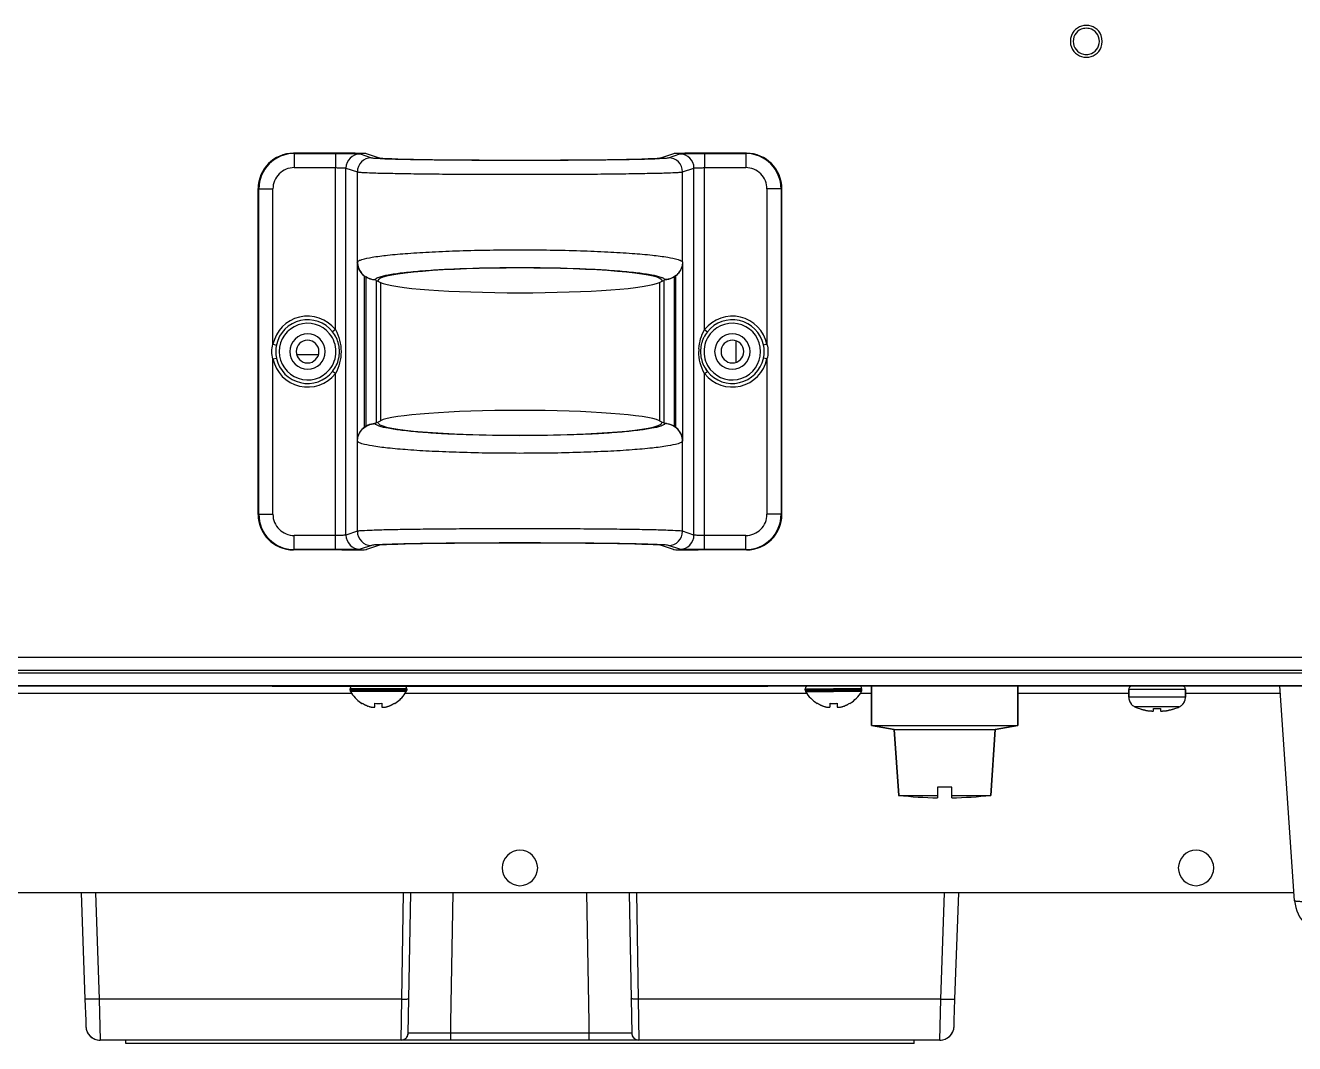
# Model space of a CAD drawing. Header units: millimetres. Extents: x 473 to 3963, y -1329 to 3488.
# Drawn here: x 2141.3 to 2320.6, y 2656.6 to 2800.4 of the extents above; entities that cross this region are included whole.
import ezdxf

# ---------------------------------------------------------------- set-up
doc = ezdxf.new("R2010")
doc.units = ezdxf.units.MM
doc.header["$LTSCALE"] = 392.37
doc.layers.get('0').update_dxf_attribs({"linetype": 'CONTINUOUS'})

msp = doc.modelspace()

# ---------------------------------------------------------------- linework, layer by layer
at = {"linetype": 'Continuous'}
for p, q in [((2185.97, 2782.33), (2179.15, 2782.33)), ((2179.15, 2782.33), (2179.26, 2782.3)), ((2179.26, 2782.3), (2185.07, 2782.3)), ((2179.26, 2782.3), (2179.26, 2780.3)), ((2185.07, 2782.3), (2185.07, 2780.3)), ((2188.56, 2782.24), (2190.18, 2781.7)), ((2191.18, 2781.7), (2189.46, 2782.27)), ((2232.84, 2782.27), (2231.12, 2781.7)), ((2232.12, 2781.7), (2233.73, 2782.24)), ((2243.15, 2782.33), (2236.33, 2782.33)), ((2237.23, 2782.3), (2243.04, 2782.3)), ((2237.23, 2782.3), (2237.23, 2780.3)), ((2243.04, 2782.3), (2243.15, 2782.33)), ((2243.04, 2782.3), (2243.04, 2780.3)), ((2179.26, 2780.3), (2185.07, 2780.3)), ((2185.07, 2757.44), (2185.07, 2780.3)), ((2186.57, 2728.43), (2186.57, 2780.24)), ((2186.57, 2780.24), (2188.18, 2779.7)), ((2188.18, 2767), (2188.18, 2779.7)), ((2234.12, 2779.7), (2235.73, 2780.24)), ((2234.12, 2767), (2234.12, 2779.7)), ((2235.73, 2728.43), (2235.73, 2780.24)), ((2237.23, 2757.44), (2237.23, 2780.3)), ((2237.23, 2780.3), (2243.04, 2780.3)), ((2174.15, 2731.33), (2174.15, 2777.34)), ((2174.15, 2777.34), (2174.26, 2777.3)), ((2174.26, 2731.37), (2174.26, 2777.3)), ((2174.26, 2777.3), (2176.26, 2777.3)), ((2176.26, 2755.36), (2176.26, 2777.3)), ((2246.04, 2777.3), (2246.04, 2755.36)), ((2248.04, 2777.3), (2246.04, 2777.3)), ((2248.04, 2777.3), (2248.15, 2777.34)), ((2248.04, 2777.3), (2248.04, 2731.37)), ((2248.15, 2731.33), (2248.15, 2777.34)), ((2188.13, 2766.92), (2188.18, 2767)), ((2188.13, 2766.92), (2188.13, 2741.75)), ((2234.17, 2766.92), (2234.12, 2767)), ((2234.17, 2741.75), (2234.17, 2766.92)), ((2189.13, 2765.04), (2189.13, 2743.63)), ((2189.37, 2764.87), (2189.37, 2743.8)), ((2232.93, 2764.87), (2232.93, 2743.8)), ((2233.17, 2743.63), (2233.17, 2765.04)), ((2190.64, 2764.44), (2190.68, 2764.51)), ((2190.85, 2764.39), (2191.06, 2764.29)), ((2190.85, 2764.39), (2190.85, 2744.27)), ((2191.18, 2764.49), (2191.06, 2764.29)), ((2191.06, 2764.29), (2191.45, 2764.09)), ((2191.45, 2764.09), (2191.45, 2744.57)), ((2230.84, 2764.09), (2231.24, 2764.29)), ((2230.84, 2764.09), (2230.84, 2744.57)), ((2231.12, 2764.49), (2231.24, 2764.29)), ((2231.24, 2764.29), (2231.45, 2764.39)), ((2231.45, 2764.39), (2231.45, 2744.27)), ((2231.62, 2764.51), (2231.66, 2764.44)), ((2185.07, 2757.44), (2184.68, 2757.13)), ((2237.23, 2757.44), (2237.62, 2757.13)), ((2241.65, 2755.85), (2241.65, 2752.82)), ((2176.26, 2755.36), (2176.74, 2755.26)), ((2246.04, 2755.36), (2245.55, 2755.26)), ((2176.26, 2753.3), (2176.74, 2753.4)), ((2176.26, 2731.37), (2176.26, 2753.3)), ((2179.6, 2753.93), (2182.7, 2753.93)), ((2246.04, 2753.3), (2245.55, 2753.4)), ((2246.04, 2753.3), (2246.04, 2731.37)), ((2185.07, 2751.23), (2184.68, 2751.54)), ((2185.07, 2728.37), (2185.07, 2751.23)), ((2237.23, 2751.23), (2237.62, 2751.54)), ((2237.23, 2728.37), (2237.23, 2751.23)), ((2190.68, 2744.16), (2190.64, 2744.23)), ((2190.85, 2744.27), (2191.06, 2744.38)), ((2191.06, 2744.38), (2191.45, 2744.57)), ((2191.18, 2744.18), (2191.06, 2744.38)), ((2230.84, 2744.57), (2231.24, 2744.38)), ((2231.12, 2744.18), (2231.24, 2744.38)), ((2231.24, 2744.38), (2231.45, 2744.27)), ((2231.66, 2744.23), (2231.62, 2744.16)), ((2188.13, 2741.75), (2188.18, 2741.67)), ((2188.18, 2728.96), (2188.18, 2741.67)), ((2234.17, 2741.75), (2234.12, 2741.67)), ((2234.12, 2728.96), (2234.12, 2741.67)), ((2174.26, 2731.37), (2174.15, 2731.33)), ((2174.26, 2731.37), (2176.26, 2731.37)), ((2248.04, 2731.37), (2246.04, 2731.37)), ((2248.15, 2731.33), (2248.04, 2731.37)), ((2188.18, 2728.96), (2186.57, 2728.43)), ((2235.73, 2728.43), (2234.12, 2728.96)), ((2185.07, 2728.37), (2179.26, 2728.37)), ((2179.26, 2726.37), (2179.26, 2728.37)), ((2185.07, 2726.37), (2185.07, 2728.37)), ((2243.04, 2728.37), (2237.23, 2728.37)), ((2237.23, 2726.37), (2237.23, 2728.37)), ((2243.04, 2726.37), (2243.04, 2728.37)), ((2179.26, 2726.37), (2179.15, 2726.33)), ((2185.97, 2726.33), (2179.15, 2726.33)), ((2185.07, 2726.37), (2179.26, 2726.37)), ((2190.18, 2726.96), (2188.56, 2726.43)), ((2191.18, 2726.96), (2189.46, 2726.39)), ((2232.84, 2726.39), (2231.12, 2726.96)), ((2233.73, 2726.43), (2232.12, 2726.96)), ((2243.15, 2726.33), (2236.33, 2726.33)), ((2243.04, 2726.37), (2237.23, 2726.37)), ((2243.15, 2726.33), (2243.04, 2726.37)), ((2584.15, 2711.13), (1838.15, 2711.13)), ((2584.15, 2709.33), (1838.15, 2709.33)), ((2584.15, 2709.33), (1838.15, 2709.33)), ((2558.15, 2708.93), (1864.15, 2708.93)), ((1864.15, 2707.13), (2558.15, 2707.13)), ((2558.15, 2707.13), (1864.15, 2707.13)), ((2114.95, 2706.13), (2187.35, 2706.13)), ((2176.15, 2707.13), (2176.15, 2707.03)), ((2246.15, 2707.03), (2176.15, 2707.03)), ((2187.15, 2706.73), (2187.15, 2706.53)), ((2187.15, 2706.53), (2187.15, 2706.73)), ((2195.15, 2706.73), (2187.15, 2706.73)), ((2195.15, 2706.53), (2187.15, 2706.53)), ((2195.09, 2706.33), (2187.2, 2706.33)), ((2194.95, 2706.13), (2251.65, 2706.13)), ((2195.15, 2706.73), (2195.15, 2706.53)), ((2195.15, 2706.53), (2195.15, 2706.73)), ((2246.15, 2707.13), (2246.15, 2707.03)), ((2251.45, 2706.53), (2251.45, 2706.73)), ((2251.45, 2706.73), (2255.45, 2706.73)), ((2251.45, 2706.53), (2251.45, 2706.73)), ((2251.45, 2706.73), (2255.45, 2706.73)), ((2251.45, 2706.53), (2255.45, 2706.53)), ((2251.45, 2706.53), (2255.45, 2706.53)), ((2251.5, 2706.33), (2255.45, 2706.33)), ((2251.5, 2706.33), (2255.45, 2706.33)), ((2259.45, 2706.73), (2255.45, 2706.73)), ((2259.45, 2706.73), (2255.45, 2706.73)), ((2259.45, 2706.53), (2255.45, 2706.53)), ((2259.45, 2706.53), (2255.45, 2706.53)), ((2259.39, 2706.33), (2255.45, 2706.33)), ((2259.39, 2706.33), (2255.45, 2706.33)), ((2259.25, 2706.13), (2260.82, 2706.13)), ((2259.45, 2706.53), (2259.45, 2706.73)), ((2259.45, 2706.53), (2259.45, 2706.73)), ((2260.82, 2707.13), (2260.82, 2701.53)), ((2260.82, 2701.53), (2260.82, 2707.13)), ((2281.48, 2707.13), (2281.48, 2701.53)), ((2281.48, 2701.53), (2281.48, 2707.13)), ((2281.48, 2706.13), (2297.15, 2706.13)), ((2297.15, 2706.63), (2297.15, 2705.54)), ((2297.15, 2705.54), (2297.15, 2706.63)), ((2305.15, 2706.63), (2297.15, 2706.63)), ((2305.15, 2706.63), (2305.15, 2705.54)), ((2305.15, 2705.54), (2305.15, 2706.63)), ((2305.15, 2706.13), (2318.57, 2706.13)), ((2320.58, 2676.79), (2318.5, 2707.13)), ((2320.58, 2676.79), (2318.5, 2707.13)), ((2188.85, 2704.65), (2188.85, 2704.69)), ((2190.65, 2704.14), (2190.65, 2704.69)), ((2191.65, 2704.69), (2191.65, 2704.14)), ((2193.45, 2704.69), (2193.45, 2704.65)), ((2253.15, 2704.66), (2253.15, 2704.69)), ((2253.15, 2704.66), (2253.15, 2704.69)), ((2253.15, 2704.65), (2253.15, 2704.66)), ((2253.15, 2704.65), (2253.15, 2704.66)), ((2254.95, 2704.14), (2254.95, 2704.69)), ((2254.95, 2704.14), (2254.95, 2704.69)), ((2255.95, 2704.69), (2255.95, 2704.58)), ((2255.95, 2704.69), (2255.95, 2704.58)), ((2255.95, 2704.58), (2255.95, 2704.49)), ((2255.95, 2704.58), (2255.95, 2704.49)), ((2255.95, 2704.49), (2255.95, 2704.42)), ((2255.95, 2704.49), (2255.95, 2704.42)), ((2255.95, 2704.42), (2255.95, 2704.35)), ((2255.95, 2704.42), (2255.95, 2704.35)), ((2255.95, 2704.35), (2255.95, 2704.29)), ((2255.95, 2704.35), (2255.95, 2704.29)), ((2255.95, 2704.29), (2255.95, 2704.23)), ((2255.95, 2704.29), (2255.95, 2704.23)), ((2255.95, 2704.23), (2255.95, 2704.18)), ((2255.95, 2704.23), (2255.95, 2704.18)), ((2255.95, 2704.18), (2255.95, 2704.14)), ((2255.95, 2704.18), (2255.95, 2704.14)), ((2257.75, 2704.69), (2257.75, 2704.66)), ((2257.75, 2704.69), (2257.75, 2704.66)), ((2257.75, 2704.66), (2257.75, 2704.65)), ((2257.75, 2704.66), (2257.75, 2704.65)), ((2305.15, 2705.54), (2297.15, 2705.54)), ((2304.28, 2704.17), (2298.02, 2704.17)), ((2298.65, 2703.92), (2298.65, 2703.94)), ((2300.65, 2703.59), (2300.65, 2703.94)), ((2301.65, 2703.94), (2301.65, 2703.59)), ((2303.65, 2703.94), (2303.65, 2703.92)), ((2260.82, 2701.53), (2264, 2700.97)), ((2264, 2700.97), (2260.82, 2701.53)), ((2260.82, 2701.53), (2281.48, 2701.53)), ((2264, 2700.97), (2264.65, 2691.68)), ((2264.65, 2691.68), (2264, 2700.97)), ((2264, 2700.97), (2278.3, 2700.97)), ((2278.3, 2700.97), (2277.65, 2691.68)), ((2277.65, 2691.68), (2278.3, 2700.97)), ((2281.48, 2701.53), (2278.3, 2700.97)), ((2278.3, 2700.97), (2281.48, 2701.53)), ((2264.65, 2691.68), (2270.15, 2691.68)), ((2272.15, 2692.84), (2270.15, 2692.84)), ((2270.15, 2692.84), (2270.15, 2691.68)), ((2270.15, 2691.68), (2270.15, 2691.34)), ((2272.15, 2691.68), (2272.15, 2692.84)), ((2272.15, 2691.34), (2272.15, 2691.68)), ((2272.15, 2691.68), (2277.65, 2691.68)), ((2320.5, 2677.93), (2071.03, 2677.93)), ((2149.17, 2677.93), (2149.69, 2662.92)), ((2149.17, 2677.93), (2149.69, 2662.92)), ((2151.17, 2677.93), (2151.69, 2662.92)), ((2194.45, 2662.92), (2194.71, 2677.93)), ((2195.45, 2662.94), (2195.71, 2677.93)), ((2201.39, 2659.63), (2201.71, 2677.93)), ((2220.91, 2659.63), (2220.59, 2677.93)), ((2226.59, 2677.93), (2226.85, 2662.94)), ((2226.59, 2677.93), (2226.85, 2662.94)), ((2227.59, 2677.93), (2227.85, 2662.92)), ((2270.61, 2662.92), (2271.13, 2677.93)), ((2272.6, 2662.92), (2273.13, 2677.93)), ((2272.6, 2662.92), (2273.13, 2677.93)), ((2149.69, 2662.92), (2149.8, 2659.9)), ((2194.45, 2662.92), (2151.69, 2662.92)), ((2151.69, 2662.92), (2151.83, 2657.13)), ((2194.36, 2657.13), (2194.45, 2662.92)), ((2195.36, 2658.12), (2195.45, 2662.94)), ((2226.85, 2662.94), (2226.93, 2658.12)), ((2270.61, 2662.92), (2227.85, 2662.92)), ((2227.85, 2662.92), (2227.93, 2657.13)), ((2270.47, 2657.13), (2270.61, 2662.92)), ((2272.5, 2659.9), (2272.6, 2662.92)), ((2149.8, 2659.9), (2149.81, 2659.63)), ((2149.81, 2659.63), (2149.83, 2659.06)), ((2201.36, 2658.12), (2201.39, 2659.63)), ((2220.93, 2658.12), (2220.91, 2659.63)), ((2272.47, 2659.06), (2272.49, 2659.63)), ((2272.49, 2659.63), (2272.5, 2659.9)), ((2201.36, 2657.13), (2201.36, 2658.12)), ((2220.93, 2658.12), (2201.36, 2658.12)), ((2220.93, 2657.13), (2220.93, 2658.12)), ((2194.36, 2657.13), (2151.83, 2657.13)), ((2194.36, 2657.13), (2151.83, 2657.13)), ((2155.46, 2656.63), (2155.46, 2657.13)), ((2166.03, 2656.63), (2155.46, 2656.63)), ((2173.46, 2656.63), (2166.03, 2656.63)), ((2174.25, 2656.63), (2173.46, 2656.63)), ((2174.7, 2656.63), (2174.25, 2656.63)), ((2174.87, 2656.63), (2174.7, 2656.63)), ((2175.24, 2656.63), (2174.87, 2656.63)), ((2177.63, 2656.63), (2175.24, 2656.63)), ((2177.67, 2656.63), (2177.63, 2656.63)), ((2177.86, 2656.63), (2177.67, 2656.63)), ((2178.06, 2656.63), (2177.86, 2656.63)), ((2179.72, 2656.63), (2178.06, 2656.63)), ((2181.4, 2656.63), (2179.72, 2656.63)), ((2181.44, 2656.63), (2181.4, 2656.63)), ((2181.63, 2656.63), (2181.44, 2656.63)), ((2183.35, 2656.63), (2181.63, 2656.63)), ((2185.02, 2656.63), (2183.35, 2656.63)), ((2185.4, 2656.63), (2185.02, 2656.63)), ((2185.42, 2656.63), (2185.4, 2656.63)), ((2187.83, 2656.63), (2185.42, 2656.63)), ((2188.21, 2656.63), (2187.83, 2656.63)), ((2188.82, 2656.63), (2188.21, 2656.63)), ((2189.61, 2656.63), (2188.82, 2656.63)), ((2191.7, 2656.63), (2189.61, 2656.63)), ((2196.41, 2656.63), (2191.7, 2656.63)), ((2201.36, 2657.13), (2194.36, 2657.13)), ((2200.8, 2656.63), (2196.41, 2656.63)), ((2205.16, 2656.63), (2200.8, 2656.63)), ((2220.93, 2657.13), (2201.36, 2657.13)), ((2220.93, 2657.13), (2201.36, 2657.13)), ((2209.87, 2656.63), (2205.16, 2656.63)), ((2213.57, 2656.63), (2209.87, 2656.63)), ((2215.19, 2656.63), (2213.57, 2656.63)), ((2216.12, 2656.63), (2215.19, 2656.63)), ((2217.34, 2656.63), (2216.12, 2656.63)), ((2217.61, 2656.63), (2217.34, 2656.63)), ((2225.45, 2656.63), (2217.61, 2656.63)), ((2227.93, 2657.13), (2220.93, 2657.13)), ((2225.68, 2656.63), (2225.45, 2656.63)), ((2227.3, 2656.63), (2225.68, 2656.63)), ((2228.11, 2656.63), (2227.3, 2656.63)), ((2270.47, 2657.13), (2227.93, 2657.13)), ((2270.47, 2657.13), (2227.93, 2657.13)), ((2229.72, 2656.63), (2228.11, 2656.63)), ((2233.36, 2656.63), (2229.72, 2656.63)), ((2233.45, 2656.63), (2233.36, 2656.63)), ((2236.99, 2656.63), (2233.45, 2656.63)), ((2237.44, 2656.63), (2236.99, 2656.63)), ((2238.07, 2656.63), (2237.44, 2656.63)), ((2244.34, 2656.63), (2238.07, 2656.63)), ((2244.53, 2656.63), (2244.34, 2656.63)), ((2245.61, 2656.63), (2244.53, 2656.63)), ((2249.24, 2656.63), (2245.61, 2656.63)), ((2256.27, 2656.63), (2249.24, 2656.63)), ((2256.43, 2656.63), (2256.27, 2656.63)), ((2266.84, 2656.63), (2256.43, 2656.63)), ((2266.84, 2656.63), (2266.84, 2657.13))]:
    msp.add_line(p, q, dxfattribs=at)
for centre, radius, start, end in [((2291.15, 2798.13), 2.25, 158.2759, 201.7241), ((2291.15, 2798.13), 2.25, 90, 158.2759), ((2291.15, 2798.13), 1.85, 102.8571, 180), ((2291.15, 2798.13), 1.85, 77.1429, 102.8571), ((2291.15, 2798.13), 2.25, 21.7241, 90), ((2291.15, 2798.13), 1.85, 0, 77.1429), ((2291.15, 2798.13), 2.25, 338.2759, 21.7241), ((2291.15, 2798.13), 2.25, 201.7241, 270), ((2291.15, 2798.13), 1.85, 180, 257.1429), ((2291.15, 2798.13), 2.25, 270, 338.2759), ((2291.15, 2798.13), 1.85, 282.8571, 360), ((2291.15, 2798.13), 1.85, 257.1429, 282.8571), ((2179.26, 2777.3), 5, 90.0117, 179.9743), ((2188.57, 2780.24), 2, 90.1045, 179.9653), ((2190.18, 2779.7), 2, 90.1045, 179.9653), ((2232.12, 2779.7), 2, 0.0347, 89.8955), ((2233.73, 2780.24), 2, 0.0347, 89.8955), ((2243.04, 2777.3), 5, 0.0257, 89.9883), ((2179.25, 2777.3), 3, 89.9543, 179.9759), ((2243.04, 2777.3), 3, 0.0241, 90.0457), ((2181.15, 2754.33), 5, 38.3653, 168.0942), ((2181.15, 2754.33), 4.5, 38.3653, 167.6172), ((2181.15, 2754.33), 4, 38.8629, 180), ((2241.15, 2754.33), 5, 11.9058, 141.6347), ((2241.15, 2754.33), 4.5, 12.3828, 141.6347), ((2241.15, 2754.33), 4, 0, 141.1371), ((2181.15, 2754.33), 2.5, 0, 180), ((2181.15, 2754.33), 1.6, 0, 180), ((2181.15, 2754.33), 4, 0, 38.8629), ((2181.15, 2754.33), 4.5, 25.9645, 38.5714), ((2181.15, 2754.33), 4.5, 25.996, 38.3653), ((2181.15, 2754.33), 4.5, 25.555, 25.996), ((2181.15, 2754.33), 4.5, 25.5282, 25.9645), ((2181.15, 2754.33), 4.5, 13.3236, 25.5282), ((2181.15, 2754.33), 4.5, 13.3751, 25.555), ((2241.15, 2754.33), 4.5, 154.6564, 166.8172), ((2241.15, 2754.33), 4.5, 154.6149, 166.811), ((2241.15, 2754.33), 4.5, 153.8784, 154.6149), ((2241.15, 2754.33), 4.5, 141.6347, 153.8784), ((2241.15, 2754.33), 4, 141.1371, 180), ((2241.15, 2754.33), 2.5, 0, 180), ((2241.15, 2754.33), 1.6, 0, 180), ((2181.15, 2754.33), 4.5, 168.091, 180), ((2181.15, 2754.33), 4.5, 168.0942, 180), ((2181.15, 2754.33), 4.5, 180, 191.909), ((2181.15, 2754.33), 4.5, 180, 191.9058), ((2181.15, 2754.33), 4.5, 167.6172, 168.0942), ((2181.15, 2754.33), 4, 180, 321.1371), ((2181.15, 2754.33), 2.5, 180, 360), ((2181.15, 2754.33), 1.6, 180, 360), ((2181.15, 2754.33), 4, 321.1371, 360), ((2181.15, 2754.33), 4.5, 12.5484, 13.3751), ((2181.15, 2754.33), 4.5, 0, 12.5016), ((2181.15, 2754.33), 4.5, 0, 12.5484), ((2181.15, 2754.33), 4.5, 347.1502, 360), ((2243.07, 2754.33), 6.66, 176.5031, 180.0009), ((2241.15, 2754.33), 4.5, 167.5751, 180), ((2241.15, 2754.33), 4.5, 180, 192.5047), ((2241.15, 2754.33), 4.5, 180, 192.5515), ((2241.15, 2754.33), 4.5, 166.8172, 167.5874), ((2241.15, 2754.33), 4.5, 166.811, 167.5751), ((2241.15, 2754.33), 4, 180, 218.8629), ((2241.15, 2754.33), 4, 218.8629, 360), ((2241.15, 2754.33), 2.5, 180, 360), ((2241.15, 2754.33), 1.6, 180, 360), ((2241.15, 2754.33), 4.5, 11.9058, 12.3828), ((2241.15, 2754.33), 4.5, 0, 11.909), ((2241.15, 2754.33), 4.5, 0, 11.9058), ((2241.15, 2754.33), 4.5, 348.0942, 360), ((2241.15, 2754.33), 4.5, 348.091, 360), ((2181.15, 2754.33), 5, 191.9058, 321.6347), ((2181.15, 2754.33), 4.5, 191.9058, 192.3828), ((2181.15, 2754.33), 4.5, 192.3828, 321.6347), ((2181.15, 2754.33), 4.5, 321.6347, 334.3551), ((2181.15, 2754.33), 4.5, 334.3551, 347.1502), ((2181.15, 2754.33), 4.5, 334.3659, 347.1505), ((2241.15, 2754.33), 4.5, 192.5047, 193.3226), ((2241.15, 2754.33), 4.5, 192.5515, 193.3744), ((2241.15, 2754.33), 4.5, 193.3226, 205.5318), ((2241.15, 2754.33), 4.5, 193.3744, 205.5583), ((2241.15, 2754.33), 4.5, 205.5318, 205.9613), ((2241.15, 2754.33), 4.5, 205.5583, 205.9927), ((2241.15, 2754.33), 4.5, 205.9613, 218.5714), ((2241.15, 2754.33), 4.5, 205.9927, 218.3653), ((2241.15, 2754.33), 5, 218.3653, 348.0942), ((2241.15, 2754.33), 4.5, 218.3653, 347.6172), ((2241.15, 2754.33), 4.5, 347.6172, 348.0942), ((2179.26, 2731.37), 5, 180.0257, 269.9883), ((2179.25, 2731.37), 3, 180.0241, 270.0457), ((2243.04, 2731.37), 3, 269.9543, 359.9759), ((2243.04, 2731.37), 5, 270.0117, 359.9743), ((2190.18, 2728.96), 2, 180.0347, 269.8955), ((2232.12, 2728.96), 2, 270.1045, 359.9653), ((2188.57, 2728.43), 2, 180.0347, 269.8955), ((2233.73, 2728.43), 2, 270.1045, 359.9653), ((2187.55, 2706.73), 0.4, 153.0784, 180), ((2187.55, 2706.73), 0.4, 152.9219, 180), ((2187.55, 2706.53), 0.4, 180, 193.4759), ((2187.55, 2706.53), 0.4, 180, 193.4584), ((2187.55, 2706.53), 0.4, 193.4759, 196.8253), ((2187.55, 2706.53), 0.4, 193.4584, 196.8427), ((2187.55, 2706.53), 0.4, 196.8253, 210.3012), ((2187.55, 2706.53), 0.4, 196.8427, 210.3012), ((2187.55, 2706.73), 0.4, 144.9279, 153.0784), ((2187.55, 2706.73), 0.4, 145.0718, 152.9219), ((2191.35, 2708.75), 4.8, 210.3012, 223.1766), ((2191.35, 2708.75), 4.8, 210.3012, 223.1927), ((2187.55, 2706.73), 0.4, 129.5096, 144.9279), ((2187.55, 2706.73), 0.4, 130.5479, 145.0718), ((2190.95, 2708.75), 4.8, 316.8234, 329.6988), ((2190.95, 2708.75), 4.8, 316.8073, 329.6988), ((2194.75, 2706.73), 0.4, 35.0721, 50.4904), ((2194.75, 2706.73), 0.4, 34.9282, 49.4521), ((2194.75, 2706.73), 0.4, 26.9216, 35.0721), ((2194.75, 2706.73), 0.4, 27.0781, 34.9282), ((2194.75, 2706.53), 0.4, 329.6988, 343.1747), ((2194.75, 2706.53), 0.4, 329.6988, 343.1573), ((2194.75, 2706.73), 0.4, 0, 26.9216), ((2194.75, 2706.73), 0.4, 0, 27.0781), ((2194.75, 2706.53), 0.4, 343.1747, 346.5241), ((2194.75, 2706.53), 0.4, 343.1573, 346.5416), ((2194.75, 2706.53), 0.4, 346.5241, 360), ((2194.75, 2706.53), 0.4, 346.5416, 360), ((2251.85, 2706.73), 0.4, 90, 180), ((2251.85, 2706.73), 0.4, 90, 180), ((2251.85, 2706.53), 0.4, 180, 210.3012), ((2251.85, 2706.53), 0.4, 180, 210.3012), ((2255.65, 2708.75), 4.8, 210.3012, 238.4026), ((2255.65, 2708.75), 4.8, 210.3012, 238.4026), ((2255.25, 2708.75), 4.8, 301.5974, 329.6988), ((2255.25, 2708.75), 4.8, 301.5974, 329.6988), ((2259.05, 2706.73), 0.4, 0, 90), ((2259.05, 2706.73), 0.4, 0, 90), ((2259.05, 2706.53), 0.4, 329.6988, 360), ((2259.05, 2706.53), 0.4, 329.6988, 360), ((2297.65, 2706.63), 0.5, 153.0784, 180), ((2297.65, 2706.63), 0.5, 152.9219, 180), ((2297.65, 2706.63), 0.5, 144.9279, 153.0784), ((2297.65, 2706.63), 0.5, 145.0718, 152.9219), ((2297.65, 2706.63), 0.5, 125.0721, 144.9279), ((2297.65, 2706.63), 0.5, 124.9282, 145.0718), ((2297.65, 2706.63), 0.5, 116.9216, 125.0721), ((2297.65, 2706.63), 0.5, 117.0781, 124.9282), ((2297.65, 2706.63), 0.5, 90, 116.9216), ((2297.65, 2706.63), 0.5, 90, 117.0781), ((2304.65, 2706.63), 0.5, 63.0784, 90), ((2304.65, 2706.63), 0.5, 62.9219, 90), ((2304.65, 2706.63), 0.5, 54.9279, 63.0784), ((2304.65, 2706.63), 0.5, 55.0718, 62.9219), ((2304.65, 2706.63), 0.5, 34.9282, 55.0718), ((2304.65, 2706.63), 0.5, 35.0721, 54.9279), ((2304.65, 2706.63), 0.5, 26.9216, 35.0721), ((2304.65, 2706.63), 0.5, 27.0781, 34.9282), ((2304.65, 2706.63), 0.5, 0, 26.9216), ((2304.65, 2706.63), 0.5, 0, 27.0781), ((2191.35, 2708.75), 4.8, 223.1766, 227.1654), ((2191.35, 2708.75), 4.8, 223.1927, 227.1511), ((2191.35, 2708.75), 4.8, 227.1654, 238.3799), ((2191.35, 2708.75), 4.8, 227.1511, 238.4029), ((2191.35, 2708.75), 4.8, 238.3799, 238.6273), ((2191.35, 2708.75), 4.8, 238.4029, 238.6273), ((2191.33, 2708.74), 4.75, 238.4659, 241.0313), ((2191.33, 2708.74), 4.75, 241.0316, 241.9926), ((2191.33, 2708.73), 4.75, 241.9926, 243.3187), ((2191.33, 2708.73), 4.74, 243.3188, 244.4598), ((2191.33, 2708.73), 4.74, 244.4598, 245.4278), ((2191.33, 2708.72), 4.73, 245.4278, 246.6825), ((2191.32, 2708.72), 4.73, 246.6826, 247.4526), ((2191.32, 2708.71), 4.72, 247.4524, 248.9975), ((2191.32, 2708.7), 4.72, 248.9977, 249.4819), ((2191.31, 2708.69), 4.7, 249.4813, 251.5344), ((2191.31, 2708.68), 4.68, 251.535, 252.6227), ((2191.3, 2708.66), 4.67, 252.6228, 253.6051), ((2191.29, 2708.63), 4.64, 253.6036, 255.6824), ((2190.4, 2706.13), 2.01, 262.7259, 264.7415), ((2190.4, 2706.11), 1.98, 264.7442, 265.3991), ((2190.4, 2706.09), 1.97, 265.3984, 266.7833), ((2190.4, 2706.08), 1.96, 266.7841, 267.6235), ((2190.4, 2706.08), 1.96, 267.6234, 268.8455), ((2190.4, 2706.07), 1.95, 268.8459, 269.8005), ((2190.4, 2706.07), 1.95, 269.8006, 270.9258), ((2190.4, 2706.07), 1.95, 270.9261, 271.9964), ((2190.4, 2706.08), 1.96, 271.9964, 273.0228), ((2190.4, 2706.09), 1.97, 273.0233, 274.286), ((2190.4, 2706.1), 1.98, 274.2856, 275.1372), ((2190.39, 2706.13), 2.01, 275.1401, 277.2744), ((2191.15, 2708.45), 3.8, 262.4351, 277.5649), ((2191.9, 2706.13), 2.01, 262.7256, 264.8598), ((2191.9, 2706.1), 1.98, 264.8627, 265.7144), ((2191.9, 2706.09), 1.97, 265.714, 266.9766), ((2191.9, 2706.08), 1.96, 266.9771, 268.0037), ((2191.9, 2706.07), 1.95, 268.0037, 269.0738), ((2191.9, 2706.07), 1.95, 269.0741, 270.1995), ((2191.9, 2706.07), 1.95, 270.1995, 271.1541), ((2191.9, 2706.08), 1.95, 271.1545, 272.3767), ((2191.9, 2706.08), 1.96, 272.3765, 273.2159), ((2191.9, 2706.09), 1.97, 273.2167, 274.6016), ((2191.9, 2706.11), 1.98, 274.6009, 275.2558), ((2191.89, 2706.13), 2.01, 275.2585, 277.2741), ((2191, 2708.63), 4.64, 284.3176, 286.3964), ((2190.99, 2708.66), 4.67, 286.3949, 287.3772), ((2190.99, 2708.68), 4.68, 287.3773, 288.465), ((2190.98, 2708.69), 4.7, 288.4656, 290.5187), ((2190.98, 2708.7), 4.72, 290.5181, 291.0023), ((2190.98, 2708.71), 4.72, 291.0025, 292.5476), ((2190.97, 2708.72), 4.73, 292.5474, 293.3174), ((2190.97, 2708.72), 4.73, 293.3175, 294.5722), ((2190.97, 2708.73), 4.74, 294.5722, 295.5402), ((2190.97, 2708.73), 4.74, 295.5402, 296.6812), ((2190.97, 2708.73), 4.75, 296.6813, 298.0074), ((2190.96, 2708.74), 4.75, 298.0074, 298.9684), ((2190.96, 2708.74), 4.75, 298.9687, 301.5341), ((2190.95, 2708.75), 4.8, 301.3727, 301.6201), ((2190.95, 2708.75), 4.8, 301.3727, 301.5971), ((2190.95, 2708.75), 4.8, 301.5971, 312.8489), ((2190.95, 2708.75), 4.8, 301.6201, 312.8346), ((2190.95, 2708.75), 4.8, 312.8346, 316.8234), ((2190.95, 2708.75), 4.8, 312.8489, 316.8073), ((2255.65, 2708.75), 4.8, 238.4026, 238.5421), ((2255.65, 2708.75), 4.8, 238.4026, 238.5421), ((2255.63, 2708.74), 4.75, 238.4659, 238.6675), ((2255.63, 2708.74), 4.75, 238.4659, 238.6675), ((2255.63, 2708.74), 4.75, 238.6675, 241.0313), ((2255.63, 2708.74), 4.75, 238.6675, 241.0313), ((2255.63, 2708.74), 4.75, 241.0316, 241.9926), ((2255.63, 2708.74), 4.75, 241.0316, 241.9926), ((2255.63, 2708.73), 4.75, 241.9926, 243.3187), ((2255.63, 2708.73), 4.75, 241.9926, 243.3187), ((2255.63, 2708.73), 4.74, 243.3188, 244.4598), ((2255.63, 2708.73), 4.74, 243.3188, 244.4598), ((2255.63, 2708.73), 4.74, 244.4598, 245.4278), ((2255.63, 2708.73), 4.74, 244.4598, 245.4278), ((2255.63, 2708.72), 4.73, 245.4278, 246.6825), ((2255.63, 2708.72), 4.73, 245.4278, 246.6825), ((2255.62, 2708.72), 4.73, 246.6826, 247.4526), ((2255.62, 2708.72), 4.73, 246.6826, 247.4526), ((2255.62, 2708.71), 4.72, 247.4524, 248.9975), ((2255.62, 2708.71), 4.72, 247.4524, 248.9975), ((2255.62, 2708.7), 4.72, 248.9977, 249.4819), ((2255.62, 2708.7), 4.72, 248.9977, 249.4819), ((2255.61, 2708.69), 4.7, 249.4813, 251.5344), ((2255.61, 2708.69), 4.7, 249.4813, 251.5344), ((2255.61, 2708.68), 4.68, 251.535, 252.6227), ((2255.61, 2708.68), 4.68, 251.535, 252.6227), ((2255.6, 2708.66), 4.67, 252.6228, 253.6051), ((2255.6, 2708.66), 4.67, 252.6228, 253.6051), ((2255.59, 2708.63), 4.64, 253.6036, 255.6824), ((2255.59, 2708.63), 4.64, 253.6036, 255.6824), ((2254.7, 2706.13), 2.01, 262.7256, 264.8598), ((2254.7, 2706.13), 2.01, 262.7256, 264.8598), ((2254.7, 2706.1), 1.98, 264.8627, 265.7144), ((2254.7, 2706.1), 1.98, 264.8627, 265.7144), ((2254.7, 2706.09), 1.97, 265.714, 266.9766), ((2254.7, 2706.09), 1.97, 265.714, 266.9766), ((2254.7, 2706.08), 1.96, 266.9771, 268.0037), ((2254.7, 2706.08), 1.96, 266.9771, 268.0037), ((2254.7, 2706.07), 1.95, 268.0037, 269.0738), ((2254.7, 2706.07), 1.95, 268.0037, 269.0738), ((2254.7, 2706.07), 1.95, 269.0741, 270.1995), ((2254.7, 2706.07), 1.95, 269.0741, 270.1995), ((2254.7, 2706.07), 1.95, 270.1995, 271.1541), ((2254.7, 2706.07), 1.95, 270.1995, 271.1541), ((2254.7, 2706.08), 1.95, 271.1545, 272.3767), ((2254.7, 2706.08), 1.95, 271.1545, 272.3767), ((2254.7, 2706.08), 1.96, 272.3765, 273.2159), ((2254.7, 2706.08), 1.96, 272.3765, 273.2159), ((2254.7, 2706.09), 1.97, 273.2167, 274.6016), ((2254.7, 2706.09), 1.97, 273.2167, 274.6016), ((2254.7, 2706.11), 1.98, 274.6009, 275.2558), ((2254.7, 2706.11), 1.98, 274.6009, 275.2558), ((2254.69, 2706.13), 2.01, 275.2585, 277.2741), ((2254.69, 2706.13), 2.01, 275.2585, 277.2741), ((2255.45, 2708.44), 3.79, 262.4013, 269.9911), ((2255.45, 2708.44), 3.79, 262.4013, 269.9911), ((2255.45, 2708.44), 3.79, 270.0089, 277.5987), ((2255.45, 2708.44), 3.79, 270.0089, 277.5987), ((2256.2, 2706.13), 2.01, 262.7259, 264.7415), ((2256.2, 2706.13), 2.01, 262.7259, 264.7415), ((2256.2, 2706.11), 1.98, 264.7442, 265.3991), ((2256.2, 2706.11), 1.98, 264.7442, 265.3991), ((2256.2, 2706.09), 1.97, 265.3984, 266.7833), ((2256.2, 2706.09), 1.97, 265.3984, 266.7833), ((2256.2, 2706.08), 1.96, 266.7841, 267.6235), ((2256.2, 2706.08), 1.96, 266.7841, 267.6235), ((2256.2, 2706.08), 1.96, 267.6234, 268.8455), ((2256.2, 2706.08), 1.96, 267.6234, 268.8455), ((2256.2, 2706.07), 1.95, 268.8459, 269.8005), ((2256.2, 2706.07), 1.95, 268.8459, 269.8005), ((2256.2, 2706.07), 1.95, 269.8006, 270.9258), ((2256.2, 2706.07), 1.95, 269.8006, 270.9258), ((2256.2, 2706.07), 1.95, 270.9261, 271.9964), ((2256.2, 2706.07), 1.95, 270.9261, 271.9964), ((2256.2, 2706.08), 1.96, 271.9964, 273.0228), ((2256.2, 2706.08), 1.96, 271.9964, 273.0228), ((2256.2, 2706.09), 1.97, 273.0233, 274.286), ((2256.2, 2706.09), 1.97, 273.0233, 274.286), ((2256.2, 2706.1), 1.98, 274.2856, 275.1372), ((2256.2, 2706.1), 1.98, 274.2856, 275.1372), ((2256.19, 2706.13), 2.01, 275.1401, 277.2744), ((2256.19, 2706.13), 2.01, 275.1401, 277.2744), ((2255.3, 2708.63), 4.64, 284.3176, 286.3964), ((2255.3, 2708.63), 4.64, 284.3176, 286.3964), ((2255.29, 2708.66), 4.67, 286.3949, 287.3772), ((2255.29, 2708.66), 4.67, 286.3949, 287.3772), ((2255.29, 2708.68), 4.68, 287.3773, 288.465), ((2255.29, 2708.68), 4.68, 287.3773, 288.465), ((2255.28, 2708.69), 4.7, 288.4656, 290.5187), ((2255.28, 2708.69), 4.7, 288.4656, 290.5187), ((2255.28, 2708.7), 4.72, 290.5181, 291.0023), ((2255.28, 2708.7), 4.72, 290.5181, 291.0023), ((2255.28, 2708.71), 4.72, 291.0025, 292.5476), ((2255.28, 2708.71), 4.72, 291.0025, 292.5476), ((2255.27, 2708.72), 4.73, 292.5474, 293.3174), ((2255.27, 2708.72), 4.73, 292.5474, 293.3174), ((2255.27, 2708.72), 4.73, 293.3175, 294.5722), ((2255.27, 2708.72), 4.73, 293.3175, 294.5722), ((2255.27, 2708.73), 4.74, 294.5722, 295.5402), ((2255.27, 2708.73), 4.74, 294.5722, 295.5402), ((2255.27, 2708.73), 4.74, 295.5402, 296.6812), ((2255.27, 2708.73), 4.74, 295.5402, 296.6812), ((2255.27, 2708.73), 4.75, 296.6813, 298.0074), ((2255.27, 2708.73), 4.75, 296.6813, 298.0074), ((2255.26, 2708.74), 4.75, 298.0074, 298.9684), ((2255.26, 2708.74), 4.75, 298.0074, 298.9684), ((2255.26, 2708.74), 4.75, 298.9687, 301.3325), ((2255.26, 2708.74), 4.75, 298.9687, 301.3325), ((2255.26, 2708.74), 4.75, 301.3325, 301.5341), ((2255.26, 2708.74), 4.75, 301.3325, 301.5341), ((2255.25, 2708.75), 4.8, 301.4579, 301.5974), ((2255.25, 2708.75), 4.8, 301.4579, 301.5974), ((2298.65, 2705.54), 1.5, 180, 199.5544), ((2298.65, 2705.54), 1.5, 180, 199.6137), ((2298.65, 2705.54), 1.5, 199.5544, 205.4141), ((2298.65, 2705.54), 1.5, 199.6137, 205.3594), ((2298.65, 2705.54), 1.5, 205.4141, 219.866), ((2298.65, 2705.54), 1.5, 205.3594, 219.9207), ((2298.65, 2705.54), 1.5, 219.866, 225.7258), ((2298.65, 2705.54), 1.5, 219.9207, 225.6665), ((2298.65, 2705.54), 1.5, 225.7258, 245.2801), ((2298.65, 2705.54), 1.5, 225.6665, 245.2801), ((2300.95, 2710.53), 7, 245.2801, 250.7678), ((2300.95, 2710.53), 7, 245.2801, 250.7646), ((2300.95, 2710.53), 7, 250.7678, 250.8179), ((2300.95, 2710.53), 7, 250.7646, 250.8179), ((2300.96, 2710.55), 7.01, 250.741, 252.3068), ((2300.96, 2710.56), 7.01, 252.3069, 253.8662), ((2300.96, 2710.56), 7.02, 253.8662, 254.2195), ((2300.96, 2710.57), 7.02, 254.2196, 255.4252), ((2301.15, 2711.1), 7.18, 266.0076, 273.9924), ((2301.33, 2710.57), 7.02, 284.5748, 285.7804), ((2301.33, 2710.56), 7.02, 285.7805, 286.1338), ((2301.34, 2710.56), 7.01, 286.1338, 287.6931), ((2301.34, 2710.55), 7.01, 287.6932, 289.259), ((2301.35, 2710.53), 7, 289.2322, 294.7199), ((2301.35, 2710.53), 7, 289.2354, 294.7199), ((2301.35, 2710.53), 7, 289.1821, 289.2322), ((2301.35, 2710.53), 7, 289.1821, 289.2354), ((2303.65, 2705.54), 1.5, 294.7199, 314.2742), ((2303.65, 2705.54), 1.5, 294.7199, 314.3335), ((2303.65, 2705.54), 1.5, 314.2742, 320.134), ((2303.65, 2705.54), 1.5, 314.3335, 320.0793), ((2303.65, 2705.54), 1.5, 320.134, 334.5859), ((2303.65, 2705.54), 1.5, 320.0793, 334.6406), ((2303.65, 2705.54), 1.5, 334.5859, 340.4456), ((2303.65, 2705.54), 1.5, 334.6406, 340.3863), ((2303.65, 2705.54), 1.5, 340.4456, 360), ((2303.65, 2705.54), 1.5, 340.3863, 360), ((2300.97, 2710.57), 7.03, 255.4251, 256.0151), ((2300.97, 2710.58), 7.04, 256.0152, 256.9892), ((2300.97, 2710.59), 7.04, 256.9892, 257.7318), ((2300.97, 2710.6), 7.05, 257.7318, 258.5614), ((2300.97, 2710.61), 7.07, 258.5614, 259.4226), ((2300.98, 2710.63), 7.09, 259.4225, 260.136), ((2300.98, 2710.65), 7.11, 260.1363, 261.1566), ((2300.99, 2710.68), 7.14, 261.1563, 261.7036), ((2300.99, 2710.74), 7.19, 261.7052, 263.2535), ((2300.4, 2707.79), 4.2, 266.6176, 268.3314), ((2300.4, 2707.84), 4.25, 268.3283, 268.8891), ((2300.4, 2707.86), 4.27, 268.8896, 270.0287), ((2300.4, 2707.86), 4.28, 270.0278, 270.8511), ((2300.4, 2707.84), 4.26, 270.8511, 271.7144), ((2300.4, 2707.78), 4.2, 271.7116, 273.3826), ((2301.9, 2707.78), 4.2, 266.6174, 268.2884), ((2301.9, 2707.84), 4.26, 268.2856, 269.1489), ((2301.9, 2707.86), 4.28, 269.1489, 269.9722), ((2301.9, 2707.86), 4.27, 269.9713, 271.1104), ((2301.9, 2707.84), 4.25, 271.1109, 271.6717), ((2301.9, 2707.79), 4.2, 271.6686, 273.3824), ((2301.3, 2710.74), 7.19, 276.7465, 278.2948), ((2301.31, 2710.68), 7.14, 278.2964, 278.8437), ((2301.32, 2710.65), 7.11, 278.8434, 279.8637), ((2301.32, 2710.63), 7.09, 279.864, 280.5775), ((2301.32, 2710.61), 7.07, 280.5774, 281.4385), ((2301.33, 2710.6), 7.05, 281.4386, 282.2682), ((2301.33, 2710.59), 7.04, 282.2682, 283.0108), ((2301.33, 2710.58), 7.04, 283.0108, 283.9848), ((2301.33, 2710.57), 7.03, 283.9849, 284.5749), ((2271.06, 2751.33), 60, 263.8625, 269.1262), ((2271.23, 2751.33), 60, 270.8738, 276.1375), ((2211.15, 2681.43), 2.5, 0, 180), ((2306.65, 2681.43), 2.5, 0, 180), ((2211.15, 2681.43), 2.5, 180, 360), ((2306.65, 2681.43), 2.5, 180, 360), ((2325.57, 2677.13), 5, 183.9227, 270), ((2151.83, 2659.13), 2, 182, 270), ((2151.83, 2659.13), 2, 182.0004, 204.0003), ((2270.47, 2659.13), 2, 269.9999, 357.9984), ((2270.47, 2659.13), 2, 336.0002, 358), ((2151.83, 2659.13), 2, 204.0003, 213.9908), ((2151.83, 2659.13), 2, 213.9908, 226.0002), ((2151.83, 2659.13), 2, 226.0002, 239.3397), ((2151.83, 2659.13), 2, 239.3397, 248.0001), ((2151.83, 2659.13), 2, 248.0001, 270), ((2194.36, 2658.13), 1, 269.9999, 358.9959), ((2194.36, 2658.13), 1, 270, 292.2503), ((2194.36, 2658.13), 1, 292.2503, 301.0621), ((2194.36, 2658.13), 1, 301.0621, 314.5005), ((2194.36, 2658.13), 1, 314.5005, 326.6932), ((2194.36, 2658.13), 1, 326.6932, 336.7504), ((2194.36, 2658.13), 1, 336.7504, 359), ((2227.93, 2658.13), 1, 181.0001, 203.252), ((2227.93, 2658.13), 1, 181, 270), ((2227.93, 2658.13), 1, 203.252, 212.0311), ((2227.93, 2658.13), 1, 212.0311, 225.5037), ((2227.93, 2658.13), 1, 225.5037, 237.6689), ((2227.93, 2658.13), 1, 237.6689, 247.7551), ((2227.93, 2658.13), 1, 247.7551, 270.0061), ((2270.47, 2659.13), 2, 270, 292.0002), ((2270.47, 2659.13), 2, 292.0002, 300.8478), ((2270.47, 2659.13), 2, 300.8478, 314.0002), ((2270.47, 2659.13), 2, 314.0002, 326.1656), ((2270.47, 2659.13), 2, 326.1656, 336.0002)]:
    msp.add_arc(centre, radius, start, end, dxfattribs=at)
for centre, major_axis, ratio, start_param, end_param in [((2179.16, 2777.33), (4.75, -1.58), 0.998478, 1.89276, 3.462643), ((2185.97, 2782.27), (3.5, 0), 0.017455, 0.05236, 1.570796), ((2211.15, 2781.72), (20, 0), 0.017455, -3.089233, -0.05236), ((2236.33, 2782.27), (3.5, 0), 0.017455, 1.570796, 3.089233), ((2243.14, 2777.33), (4.75, 1.58), 0.998478, -0.32105, 1.248833), ((2190.68, 2767.01), (1.29, 2.16), 0.99484, -3.269542, -3.152361), ((2211.15, 2764.39), (20, 0), 0.087489, 0.05236, 3.089233), ((2231.61, 2767.01), (-1.29, 2.16), 0.99484, -3.130824, -3.013643), ((2189.37, 2764.37), (1.5, 0), 0.087489, 0.174533, 0.565507), ((2211.15, 2764.39), (20, 0), 0.087489, -2.96706, -0.174533), ((2232.93, 2764.37), (1.5, 0), 0.087489, 2.576086, 2.96706), ((2211.15, 2744.27), (20, 0), 0.087489, 0.174533, 2.96706), ((2190.68, 2741.66), (-1.29, 2.16), 0.99484, 0.010769, 0.127949), ((2189.37, 2744.3), (1.5, 0), 0.087489, -0.565507, -0.174533), ((2211.15, 2744.27), (20, 0), 0.087489, -3.089233, -0.05236), ((2232.93, 2744.3), (1.5, 0), 0.087489, -2.96706, -2.576086), ((2231.61, 2741.66), (1.29, 2.16), 0.99484, -0.127949, -0.010769), ((2179.16, 2731.33), (4.75, 1.58), 0.998478, 2.820542, 4.390425), ((2243.14, 2731.33), (4.75, -1.58), 0.998478, -1.248833, 0.32105), ((2211.15, 2726.94), (20, 0), 0.017455, 0.05236, 3.089233), ((2185.97, 2726.39), (3.5, 0), 0.017455, -1.570796, -0.05236), ((2236.33, 2726.39), (3.5, 0), 0.017455, -3.089233, -1.570796)]:
    msp.add_ellipse(centre, major_axis=major_axis, ratio=ratio, start_param=start_param, end_param=end_param, dxfattribs=at)
for points, knots in [([(2185.07, 2782.3), (2185.5, 2782.3), (2186.3, 2782.29), (2187.37, 2782.3), (2188.09, 2782.25), (2188.46, 2782.27), (2188.56, 2782.24)], [0, 0, 0, 0, 0.370981, 0.689126, 0.909194, 1, 1, 1, 1]), ([(2190.18, 2781.7), (2190.36, 2781.64), (2191.01, 2781.64), (2192.3, 2781.54), (2194.28, 2781.5), (2196.86, 2781.45), (2199.96, 2781.41), (2204.78, 2781.37), (2211.15, 2781.35), (2217.52, 2781.37), (2222.34, 2781.41), (2225.43, 2781.45), (2228.01, 2781.5), (2230, 2781.54), (2231.29, 2781.64), (2231.93, 2781.64), (2232.12, 2781.7)], [0, 0, 0, 0, 0.014014, 0.04542, 0.093133, 0.15545, 0.230138, 0.314518, 0.5, 0.685482, 0.769862, 0.84455, 0.906867, 0.95458, 0.985986, 1, 1, 1, 1]), ([(2233.73, 2782.24), (2233.83, 2782.27), (2234.21, 2782.25), (2234.93, 2782.3), (2235.99, 2782.29), (2236.8, 2782.3), (2237.23, 2782.3)], [0, 0, 0, 0, 0.090806, 0.310876, 0.629022, 1, 1, 1, 1]), ([(2185.07, 2780.3), (2185.25, 2780.3), (2185.6, 2780.29), (2186.06, 2780.29), (2186.36, 2780.25), (2186.53, 2780.27), (2186.57, 2780.24)], [0, 0, 0, 0, 0.370586, 0.688391, 0.908378, 1, 1, 1, 1]), ([(2188.18, 2779.7), (2188.38, 2779.64), (2189.09, 2779.64), (2190.51, 2779.54), (2192.68, 2779.51), (2195.5, 2779.45), (2198.9, 2779.41), (2204.17, 2779.37), (2211.15, 2779.35), (2218.12, 2779.37), (2223.4, 2779.41), (2226.79, 2779.45), (2229.62, 2779.51), (2231.79, 2779.54), (2233.2, 2779.64), (2233.91, 2779.64), (2234.12, 2779.7)], [0, 0, 0, 0, 0.013999, 0.045401, 0.093114, 0.155434, 0.230125, 0.314509, 0.5, 0.685491, 0.769875, 0.844566, 0.906886, 0.954599, 0.986001, 1, 1, 1, 1]), ([(2235.73, 2780.24), (2235.77, 2780.27), (2235.94, 2780.25), (2236.24, 2780.29), (2236.7, 2780.29), (2237.04, 2780.3), (2237.23, 2780.3)], [0, 0, 0, 0, 0.091623, 0.31161, 0.629416, 1, 1, 1, 1]), ([(2188.18, 2767), (2188.23, 2767.07), (2188.45, 2767.21), (2189.13, 2767.45), (2190.5, 2767.71), (2192.66, 2767.99), (2195.49, 2768.23), (2198.88, 2768.43), (2204.16, 2768.64), (2211.15, 2768.74), (2218.13, 2768.64), (2223.42, 2768.43), (2226.81, 2768.23), (2229.64, 2767.99), (2231.8, 2767.71), (2233.16, 2767.45), (2233.85, 2767.21), (2234.07, 2767.07), (2234.12, 2767)], [0, 0, 0, 0, 0.005944, 0.015731, 0.047571, 0.095272, 0.157327, 0.231609, 0.315509, 0.5, 0.684491, 0.768391, 0.842673, 0.904728, 0.952429, 0.984269, 0.994056, 1, 1, 1, 1]), ([(2188.13, 2766.92), (2188.14, 2766.75), (2188.24, 2766.03), (2188.69, 2765.38), (2189.13, 2765.04)], [0, 0, 0, 0, 0.234592, 1, 1, 1, 1]), ([(2188.18, 2767), (2188.18, 2766.36), (2188.72, 2765.04), (2190.04, 2764.51), (2190.68, 2764.51)], [0, 0, 0, 0, 0.499571, 1, 1, 1, 1]), ([(2234.12, 2767), (2234.11, 2766.36), (2233.58, 2765.04), (2232.26, 2764.51), (2231.62, 2764.51)], [0, 0, 0, 0, 0.499571, 1, 1, 1, 1]), ([(2233.17, 2765.04), (2233.32, 2765.16), (2233.85, 2765.66), (2234.15, 2766.39), (2234.17, 2766.92)], [0, 0, 0, 0, 0.275053, 1, 1, 1, 1]), ([(2190.64, 2764.44), (2190.55, 2764.45), (2190.11, 2764.52), (2189.68, 2764.68), (2189.37, 2764.87)], [0, 0, 0, 0, 0.190388, 1, 1, 1, 1]), ([(2190.68, 2764.51), (2190.72, 2764.58), (2190.91, 2764.72), (2191.52, 2764.96), (2192.74, 2765.22), (2194.67, 2765.5), (2197.19, 2765.74), (2200.21, 2765.94), (2204.92, 2766.15), (2211.15, 2766.25), (2217.38, 2766.15), (2222.09, 2765.94), (2225.11, 2765.74), (2227.63, 2765.5), (2229.56, 2765.22), (2230.77, 2764.96), (2231.38, 2764.72), (2231.58, 2764.58), (2231.62, 2764.51)], [0, 0, 0, 0, 0.006213, 0.016147, 0.048107, 0.09581, 0.157804, 0.231986, 0.315767, 0.5, 0.684233, 0.768014, 0.842196, 0.90419, 0.951893, 0.983853, 0.993787, 1, 1, 1, 1]), ([(2232.93, 2764.87), (2232.82, 2764.8), (2232.42, 2764.59), (2231.98, 2764.48), (2231.66, 2764.44)], [0, 0, 0, 0, 0.292315, 1, 1, 1, 1]), ([(2189.13, 2743.63), (2188.97, 2743.51), (2188.45, 2743.01), (2188.15, 2742.27), (2188.13, 2741.75)], [0, 0, 0, 0, 0.275053, 1, 1, 1, 1]), ([(2188.18, 2741.67), (2188.18, 2742.3), (2188.72, 2743.62), (2190.04, 2744.15), (2190.68, 2744.16)], [0, 0, 0, 0, 0.499571, 1, 1, 1, 1]), ([(2189.37, 2743.8), (2189.48, 2743.87), (2189.88, 2744.08), (2190.32, 2744.18), (2190.64, 2744.23)], [0, 0, 0, 0, 0.292315, 1, 1, 1, 1]), ([(2231.62, 2744.16), (2231.58, 2744.08), (2231.38, 2743.95), (2230.77, 2743.7), (2229.56, 2743.44), (2227.63, 2743.17), (2225.11, 2742.92), (2222.09, 2742.72), (2217.38, 2742.52), (2211.15, 2742.42), (2204.92, 2742.52), (2200.21, 2742.72), (2197.19, 2742.92), (2194.67, 2743.17), (2192.74, 2743.44), (2191.52, 2743.7), (2190.91, 2743.95), (2190.72, 2744.08), (2190.68, 2744.16)], [0, 0, 0, 0, 0.006213, 0.016147, 0.048107, 0.09581, 0.157804, 0.231986, 0.315767, 0.5, 0.684233, 0.768014, 0.842196, 0.90419, 0.951894, 0.983853, 0.993787, 1, 1, 1, 1]), ([(2234.12, 2741.67), (2234.11, 2742.3), (2233.58, 2743.62), (2232.26, 2744.15), (2231.62, 2744.16)], [0, 0, 0, 0, 0.499571, 1, 1, 1, 1]), ([(2231.66, 2744.23), (2231.75, 2744.21), (2232.19, 2744.15), (2232.62, 2743.99), (2232.93, 2743.8)], [0, 0, 0, 0, 0.190388, 1, 1, 1, 1]), ([(2234.17, 2741.75), (2234.16, 2741.92), (2234.06, 2742.64), (2233.6, 2743.29), (2233.17, 2743.63)], [0, 0, 0, 0, 0.234592, 1, 1, 1, 1]), ([(2234.12, 2741.67), (2234.07, 2741.59), (2233.85, 2741.46), (2233.16, 2741.21), (2231.8, 2740.95), (2229.64, 2740.68), (2226.81, 2740.43), (2223.42, 2740.23), (2218.13, 2740.02), (2211.15, 2739.93), (2204.16, 2740.02), (2198.88, 2740.23), (2195.49, 2740.43), (2192.66, 2740.68), (2190.5, 2740.95), (2189.13, 2741.21), (2188.45, 2741.46), (2188.23, 2741.59), (2188.18, 2741.67)], [0, 0, 0, 0, 0.005944, 0.015731, 0.047571, 0.095272, 0.157327, 0.231609, 0.315509, 0.5, 0.684491, 0.768391, 0.842673, 0.904728, 0.952429, 0.984269, 0.994056, 1, 1, 1, 1]), ([(2234.12, 2728.96), (2233.91, 2729.03), (2233.2, 2729.03), (2231.79, 2729.12), (2229.62, 2729.16), (2226.79, 2729.22), (2223.4, 2729.26), (2218.12, 2729.3), (2211.15, 2729.32), (2204.17, 2729.3), (2198.9, 2729.26), (2195.5, 2729.22), (2192.68, 2729.16), (2190.51, 2729.12), (2189.09, 2729.03), (2188.38, 2729.03), (2188.18, 2728.96)], [0, 0, 0, 0, 0.013999, 0.045401, 0.093114, 0.155434, 0.230125, 0.314509, 0.5, 0.685491, 0.769875, 0.844566, 0.906886, 0.954599, 0.986001, 1, 1, 1, 1]), ([(2186.57, 2728.43), (2186.53, 2728.4), (2186.36, 2728.41), (2186.06, 2728.37), (2185.6, 2728.37), (2185.25, 2728.37), (2185.07, 2728.37)], [0, 0, 0, 0, 0.091622, 0.311609, 0.629414, 1, 1, 1, 1]), ([(2232.12, 2726.96), (2231.93, 2727.03), (2231.29, 2727.03), (2230, 2727.12), (2228.01, 2727.16), (2225.43, 2727.22), (2222.34, 2727.26), (2217.52, 2727.3), (2211.15, 2727.32), (2204.78, 2727.3), (2199.96, 2727.26), (2196.86, 2727.22), (2194.28, 2727.16), (2192.3, 2727.12), (2191.01, 2727.03), (2190.36, 2727.03), (2190.18, 2726.96)], [0, 0, 0, 0, 0.014014, 0.04542, 0.093133, 0.15545, 0.230138, 0.314518, 0.5, 0.685482, 0.769862, 0.84455, 0.906867, 0.95458, 0.985986, 1, 1, 1, 1]), ([(2237.23, 2728.37), (2237.04, 2728.37), (2236.7, 2728.37), (2236.24, 2728.37), (2235.94, 2728.41), (2235.77, 2728.4), (2235.73, 2728.43)], [0, 0, 0, 0, 0.370584, 0.68839, 0.908377, 1, 1, 1, 1]), ([(2188.56, 2726.43), (2188.46, 2726.39), (2188.09, 2726.42), (2187.37, 2726.37), (2186.3, 2726.38), (2185.5, 2726.37), (2185.07, 2726.37)], [0, 0, 0, 0, 0.090806, 0.310874, 0.629019, 1, 1, 1, 1]), ([(2237.23, 2726.37), (2236.8, 2726.37), (2235.99, 2726.38), (2234.93, 2726.37), (2234.21, 2726.42), (2233.83, 2726.39), (2233.73, 2726.43)], [0, 0, 0, 0, 0.370978, 0.689124, 0.909194, 1, 1, 1, 1]), ([(2326.56, 2676.79), (2326.18, 2676.77), (2325.41, 2676.73), (2324.31, 2676.69), (2323.29, 2676.66), (2322.39, 2676.65), (2321.66, 2676.65), (2321.16, 2676.68), (2320.86, 2676.7), (2320.71, 2676.73), (2320.63, 2676.75), (2320.58, 2676.78), (2320.58, 2676.79)], [0, 0, 0, 0, 0.19412, 0.380698, 0.552637, 0.703401, 0.827282, 0.919648, 0.952936, 0.977267, 0.992636, 1, 1, 1, 1]), ([(2151.69, 2662.92), (2151.44, 2662.91), (2150.97, 2662.9), (2150.41, 2662.89), (2150.06, 2662.9), (2149.86, 2662.9), (2149.77, 2662.91), (2149.69, 2662.91), (2149.69, 2662.92)], [0, 0, 0, 0, 0.382041, 0.705904, 0.830031, 0.922514, 0.979611, 1, 1, 1, 1]), ([(2194.45, 2662.92), (2194.57, 2662.92), (2194.8, 2662.92), (2195.14, 2662.91), (2195.29, 2662.95), (2195.45, 2662.92), (2195.45, 2662.94)], [0, 0, 0, 0, 0.382144, 0.706142, 0.922848, 1, 1, 1, 1]), ([(2227.85, 2662.92), (2227.72, 2662.92), (2227.49, 2662.92), (2227.16, 2662.91), (2227.01, 2662.95), (2226.85, 2662.92), (2226.85, 2662.94)], [0, 0, 0, 0, 0.382144, 0.706142, 0.922848, 1, 1, 1, 1]), ([(2270.61, 2662.92), (2270.86, 2662.91), (2271.33, 2662.9), (2271.89, 2662.89), (2272.24, 2662.9), (2272.44, 2662.9), (2272.53, 2662.91), (2272.6, 2662.91), (2272.6, 2662.92)], [0, 0, 0, 0, 0.382041, 0.705904, 0.830031, 0.922514, 0.979611, 1, 1, 1, 1]), ([(2201.36, 2658.12), (2200.6, 2658.11), (2199.49, 2658.11), (2198.07, 2658.11), (2197.17, 2658.11), (2196.44, 2658.11), (2195.93, 2658.11), (2195.64, 2658.11), (2195.49, 2658.1), (2195.42, 2658.13), (2195.36, 2658.11), (2195.36, 2658.12)], [0, 0, 0, 0, 0.382708, 0.555589, 0.707135, 0.831494, 0.923896, 0.956949, 0.980788, 0.995174, 1, 1, 1, 1]), ([(2226.93, 2658.12), (2226.93, 2658.11), (2226.87, 2658.13), (2226.81, 2658.1), (2226.65, 2658.11), (2226.36, 2658.11), (2225.86, 2658.11), (2225.12, 2658.11), (2224.23, 2658.11), (2222.81, 2658.11), (2221.7, 2658.11), (2220.93, 2658.12)], [0, 0, 0, 0, 0.004827, 0.019212, 0.043051, 0.076104, 0.168506, 0.292865, 0.444411, 0.617292, 1, 1, 1, 1])]:
    msp.add_open_spline(points, degree=3, knots=knots, dxfattribs=at)
for points in [[(2185.07, 2757.44), (2185.61, 2756.52), (2185.88, 2755.4), (2185.88, 2754.33)], [(2236.43, 2754.74), (2236.49, 2755.67), (2236.75, 2756.63), (2237.23, 2757.44)], [(2176.11, 2754.33), (2176.11, 2754.68), (2176.16, 2755.03), (2176.26, 2755.36)], [(2176.26, 2753.3), (2176.16, 2753.64), (2176.11, 2753.99), (2176.11, 2754.33)], [(2185.88, 2754.33), (2185.88, 2753.26), (2185.61, 2752.15), (2185.07, 2751.23)], [(2237.23, 2751.23), (2236.68, 2752.15), (2236.42, 2753.26), (2236.42, 2754.33)], [(2246.04, 2755.36), (2246.13, 2755.03), (2246.18, 2754.68), (2246.18, 2754.33)], [(2246.18, 2754.33), (2246.18, 2753.99), (2246.13, 2753.64), (2246.04, 2753.3)]]:
    msp.add_open_spline(points, degree=3, dxfattribs=at)

doc.saveas('drawing.dxf')
